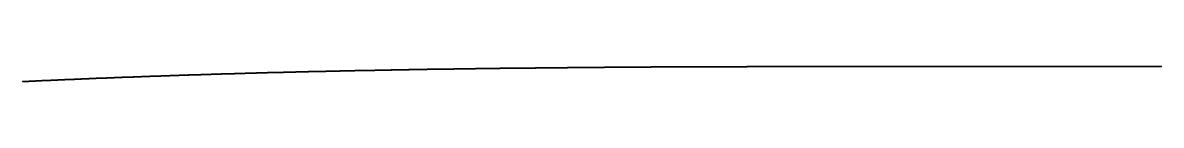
# Model space of a CAD drawing. Header units: metres. Extents: x 0 to 360, y 0 to 49.
# Drawn here: x 202.5 to 213.75, y 49.27 to 49.42 of the extents above; entities that cross this region are included whole.
import ezdxf

# ---------------------------------------------------------------- set-up
doc = ezdxf.new("R2010")
doc.units = ezdxf.units.M

msp = doc.modelspace()

# ---------------------------------------------------------------- linework, layer by layer
for p in [(205.647, 49.376), (205.653, 49.376), (205.659, 49.376), (205.665, 49.376), (205.671, 49.376), (205.676, 49.376), (205.682, 49.377), (205.688, 49.377), (205.694, 49.377), (205.7, 49.377), (205.706, 49.377), (205.711, 49.377), (205.717, 49.377), (205.723, 49.377), (205.729, 49.378), (205.735, 49.378), (205.74, 49.378), (205.746, 49.378), (205.752, 49.378), (205.758, 49.378), (205.764, 49.378), (205.77, 49.378), (205.775, 49.378), (205.781, 49.379), (205.787, 49.379), (205.793, 49.379), (205.799, 49.379), (205.804, 49.379), (205.81, 49.379), (205.816, 49.379), (205.822, 49.379), (205.828, 49.38), (205.834, 49.38), (205.839, 49.38), (205.845, 49.38), (205.851, 49.38), (205.857, 49.38), (205.863, 49.38), (205.868, 49.38), (205.874, 49.38), (205.88, 49.381), (205.886, 49.381), (205.892, 49.381), (205.898, 49.381), (205.903, 49.381), (205.909, 49.381), (205.915, 49.381), (205.921, 49.381), (205.927, 49.382), (205.932, 49.382), (205.938, 49.382), (205.944, 49.382), (205.95, 49.382), (205.956, 49.382), (205.962, 49.382), (205.967, 49.382), (205.973, 49.382), (205.979, 49.383), (205.985, 49.383), (205.991, 49.383), (205.996, 49.383), (206.002, 49.383), (206.008, 49.383), (206.014, 49.383), (206.02, 49.383), (206.026, 49.383), (206.031, 49.384), (206.037, 49.384), (206.043, 49.384), (206.049, 49.384), (206.055, 49.384), (206.06, 49.384), (206.066, 49.384), (206.072, 49.384), (206.078, 49.384), (206.084, 49.384), (206.09, 49.385), (206.095, 49.385), (206.101, 49.385), (206.107, 49.385), (206.113, 49.385), (206.119, 49.385), (206.124, 49.385), (206.13, 49.385), (206.136, 49.385), (206.142, 49.386), (206.148, 49.386), (206.154, 49.386), (206.159, 49.386), (206.165, 49.386), (206.171, 49.386), (206.177, 49.386), (206.183, 49.386), (206.188, 49.386), (206.194, 49.386), (206.2, 49.387), (206.206, 49.387), (206.212, 49.387), (206.218, 49.387), (206.223, 49.387), (206.229, 49.387), (206.235, 49.387), (206.241, 49.387), (206.247, 49.387), (206.253, 49.387), (206.258, 49.388), (206.264, 49.388), (206.27, 49.388), (206.276, 49.388), (206.282, 49.388), (206.287, 49.388), (206.293, 49.388), (206.299, 49.388), (206.305, 49.388), (206.311, 49.388), (206.317, 49.389), (206.322, 49.389), (206.328, 49.389), (206.334, 49.389), (206.34, 49.389), (206.346, 49.389), (206.351, 49.389), (206.357, 49.389), (206.363, 49.389), (206.369, 49.389), (206.375, 49.39), (206.381, 49.39), (206.386, 49.39), (206.392, 49.39), (206.398, 49.39), (206.404, 49.39), (206.41, 49.39), (206.415, 49.39), (206.421, 49.39), (206.427, 49.39), (206.433, 49.391), (206.439, 49.391), (206.445, 49.391), (206.45, 49.391), (206.456, 49.391), (206.462, 49.391), (206.468, 49.391), (206.474, 49.391), (206.479, 49.391), (206.485, 49.391), (206.491, 49.391), (206.497, 49.392), (206.503, 49.392), (206.509, 49.392), (206.514, 49.392), (206.52, 49.392), (206.526, 49.392), (206.532, 49.392), (206.538, 49.392), (206.543, 49.392), (206.549, 49.392), (206.555, 49.392), (206.561, 49.393), (206.567, 49.393), (206.573, 49.393), (206.578, 49.393), (206.584, 49.393), (206.59, 49.393), (206.596, 49.393), (206.602, 49.393), (206.607, 49.393), (206.613, 49.393), (206.619, 49.393), (206.625, 49.394), (206.631, 49.394), (206.637, 49.394), (206.642, 49.394), (206.648, 49.394), (206.654, 49.394), (206.66, 49.394), (206.666, 49.394), (206.671, 49.394), (206.677, 49.394), (206.683, 49.394), (206.689, 49.395), (206.695, 49.395), (206.701, 49.395), (206.706, 49.395), (206.712, 49.395), (206.718, 49.395), (206.724, 49.395), (206.73, 49.395), (206.735, 49.395), (206.741, 49.395), (206.747, 49.395), (206.753, 49.395), (206.759, 49.396), (206.765, 49.396), (206.77, 49.396), (206.776, 49.396), (206.782, 49.396), (206.788, 49.396), (206.794, 49.396), (206.799, 49.396), (206.805, 49.396), (206.811, 49.396), (206.817, 49.396), (206.823, 49.396), (206.829, 49.397), (206.834, 49.397), (206.84, 49.397), (206.846, 49.397), (206.852, 49.397), (206.858, 49.397), (206.863, 49.397), (206.869, 49.397), (206.875, 49.397), (206.881, 49.397), (206.887, 49.397), (206.893, 49.397), (206.898, 49.397), (206.904, 49.398), (206.91, 49.398), (206.916, 49.398), (206.922, 49.398), (206.927, 49.398), (206.933, 49.398), (206.939, 49.398), (206.945, 49.398), (206.951, 49.398), (206.957, 49.398), (206.962, 49.398), (206.968, 49.398), (206.974, 49.399), (206.98, 49.399), (206.986, 49.399), (206.991, 49.399), (206.997, 49.399), (207.003, 49.399), (207.009, 49.399), (207.015, 49.399), (207.021, 49.399), (207.026, 49.399), (207.032, 49.399), (207.038, 49.399), (207.044, 49.399), (207.05, 49.4), (207.055, 49.4), (207.061, 49.4), (207.067, 49.4), (207.073, 49.4), (207.079, 49.4), (207.085, 49.4), (207.09, 49.4), (207.096, 49.4), (207.102, 49.4), (207.108, 49.4), (207.114, 49.4), (207.119, 49.4), (207.125, 49.4), (207.131, 49.401), (207.137, 49.401), (207.143, 49.401), (207.149, 49.401), (207.154, 49.401), (207.16, 49.401), (207.166, 49.401), (207.172, 49.401), (207.178, 49.401), (207.183, 49.401), (207.189, 49.401), (207.195, 49.401), (207.201, 49.401), (207.207, 49.401), (207.213, 49.402), (207.218, 49.402), (207.224, 49.402), (207.23, 49.402), (207.236, 49.402), (207.242, 49.402), (207.247, 49.402), (207.253, 49.402), (207.259, 49.402), (207.265, 49.402), (207.271, 49.402), (207.277, 49.402), (207.282, 49.402), (207.288, 49.402), (207.294, 49.403), (207.3, 49.403), (207.306, 49.403), (207.311, 49.403), (207.317, 49.403), (207.323, 49.403), (207.329, 49.403), (207.335, 49.403), (207.341, 49.403), (207.346, 49.403), (207.352, 49.403), (207.358, 49.403), (207.364, 49.403), (207.37, 49.403), (207.375, 49.403), (207.381, 49.404), (207.387, 49.404), (207.393, 49.404), (207.399, 49.404), (207.405, 49.404), (207.41, 49.404), (207.416, 49.404), (207.422, 49.404), (207.428, 49.404), (207.434, 49.404), (207.439, 49.404), (207.445, 49.404), (207.451, 49.404), (207.457, 49.404), (207.463, 49.404), (207.469, 49.404), (207.474, 49.405), (207.48, 49.405), (207.486, 49.405), (207.492, 49.405), (207.498, 49.405), (207.503, 49.405), (207.509, 49.405), (207.515, 49.405), (207.521, 49.405), (207.527, 49.405), (207.533, 49.405), (207.538, 49.405), (207.544, 49.405), (207.55, 49.405), (207.556, 49.405), (207.562, 49.405), (207.567, 49.406), (207.573, 49.406), (207.579, 49.406), (207.585, 49.406), (207.591, 49.406), (207.597, 49.406), (207.602, 49.406), (207.608, 49.406), (207.614, 49.406), (207.62, 49.406), (207.626, 49.406), (207.631, 49.406), (207.637, 49.406), (207.643, 49.406), (207.649, 49.406), (207.655, 49.406), (207.661, 49.406), (207.666, 49.407), (207.672, 49.407), (207.678, 49.407), (207.684, 49.407), (207.69, 49.407), (207.695, 49.407), (207.701, 49.407), (207.707, 49.407), (207.713, 49.407), (207.719, 49.407), (207.725, 49.407), (207.73, 49.407), (207.736, 49.407), (207.742, 49.407), (207.748, 49.407), (207.754, 49.407), (207.759, 49.407), (207.765, 49.407), (207.771, 49.408), (207.777, 49.408), (207.783, 49.408), (207.789, 49.408), (207.794, 49.408), (207.8, 49.408), (207.806, 49.408), (207.812, 49.408), (207.818, 49.408), (207.823, 49.408), (207.829, 49.408), (207.835, 49.408), (207.841, 49.408), (207.847, 49.408), (207.853, 49.408), (207.858, 49.408), (207.864, 49.408), (207.87, 49.408), (207.876, 49.408), (207.882, 49.409), (207.887, 49.409), (207.893, 49.409), (207.899, 49.409), (207.905, 49.409), (207.911, 49.409), (207.917, 49.409), (207.922, 49.409), (207.928, 49.409), (207.934, 49.409), (207.94, 49.409), (207.946, 49.409), (207.951, 49.409), (207.957, 49.409), (207.963, 49.409), (207.969, 49.409), (207.975, 49.409), (207.981, 49.409), (207.986, 49.409), (207.992, 49.409), (207.998, 49.41), (208.004, 49.41), (208.01, 49.41), (208.015, 49.41), (208.021, 49.41), (208.027, 49.41), (208.033, 49.41), (208.039, 49.41), (208.044, 49.41), (208.05, 49.41), (208.056, 49.41), (208.062, 49.41), (208.068, 49.41), (208.074, 49.41), (208.079, 49.41), (208.085, 49.41), (208.091, 49.41), (208.097, 49.41), (208.103, 49.41), (208.108, 49.41), (208.114, 49.41), (208.12, 49.411), (208.126, 49.411), (208.132, 49.411), (208.138, 49.411), (208.143, 49.411), (208.149, 49.411), (208.155, 49.411), (208.161, 49.411), (208.167, 49.411), (208.172, 49.411), (208.178, 49.411), (208.184, 49.411), (208.19, 49.411), (208.196, 49.411), (208.202, 49.411), (208.207, 49.411), (208.213, 49.411), (208.219, 49.411), (208.225, 49.411), (208.231, 49.411), (208.236, 49.411), (208.242, 49.411), (208.248, 49.412), (208.254, 49.412), (208.26, 49.412), (208.266, 49.412), (208.271, 49.412), (208.277, 49.412), (208.283, 49.412), (208.289, 49.412), (208.295, 49.412), (208.3, 49.412), (208.306, 49.412), (208.312, 49.412), (208.318, 49.412), (208.324, 49.412), (208.33, 49.412), (208.335, 49.412), (208.341, 49.412), (208.347, 49.412), (208.353, 49.412), (208.359, 49.412), (208.364, 49.412), (208.37, 49.412), (208.376, 49.412), (208.382, 49.412), (208.388, 49.413), (208.394, 49.413), (208.399, 49.413), (208.405, 49.413), (208.411, 49.413), (208.417, 49.413), (208.423, 49.413), (208.428, 49.413), (208.434, 49.413), (208.44, 49.413), (208.446, 49.413), (208.452, 49.413), (208.458, 49.413), (208.463, 49.413), (208.469, 49.413), (208.475, 49.413), (208.481, 49.413), (208.487, 49.413), (208.492, 49.413), (208.498, 49.413), (208.504, 49.413), (208.51, 49.413), (208.516, 49.413), (208.522, 49.413), (208.527, 49.413), (208.533, 49.413), (208.539, 49.413), (208.545, 49.414), (208.551, 49.414), (208.556, 49.414), (208.562, 49.414), (208.568, 49.414), (208.574, 49.414), (208.58, 49.414), (208.586, 49.414), (208.591, 49.414), (208.597, 49.414), (208.603, 49.414), (208.609, 49.414), (208.615, 49.414), (208.62, 49.414), (208.626, 49.414), (208.632, 49.414), (208.638, 49.414), (208.644, 49.414), (208.65, 49.414), (208.655, 49.414), (208.661, 49.414), (208.667, 49.414), (208.673, 49.414), (208.679, 49.414), (208.684, 49.414), (208.69, 49.414), (208.696, 49.414), (208.702, 49.414), (208.708, 49.415), (208.714, 49.415), (208.719, 49.415), (208.725, 49.415), (208.731, 49.415), (208.737, 49.415), (208.743, 49.415), (208.748, 49.415), (208.754, 49.415), (208.76, 49.415), (208.766, 49.415), (208.772, 49.415), (208.778, 49.415), (208.783, 49.415), (208.789, 49.415), (208.795, 49.415), (208.801, 49.415), (208.807, 49.415), (208.812, 49.415), (208.818, 49.415), (208.824, 49.415), (208.83, 49.415), (208.836, 49.415), (208.841, 49.415), (208.847, 49.415), (208.853, 49.415), (208.859, 49.415), (208.865, 49.415), (208.871, 49.415), (208.876, 49.415), (208.882, 49.415), (208.888, 49.415), (208.894, 49.416), (208.9, 49.416), (208.905, 49.416), (208.911, 49.416), (208.917, 49.416), (208.923, 49.416), (208.929, 49.416), (208.935, 49.416), (208.94, 49.416), (208.946, 49.416), (208.952, 49.416), (208.958, 49.416), (208.964, 49.416), (208.969, 49.416), (208.975, 49.416), (208.981, 49.416), (208.987, 49.416), (208.993, 49.416), (208.999, 49.416), (209.004, 49.416), (209.01, 49.416), (209.016, 49.416), (209.022, 49.416), (209.028, 49.416), (209.033, 49.416), (209.039, 49.416), (209.045, 49.416), (209.051, 49.416), (209.057, 49.416), (209.063, 49.416), (209.068, 49.416), (209.074, 49.416), (209.08, 49.416), (209.086, 49.416), (209.092, 49.416), (209.097, 49.416), (209.103, 49.417), (209.109, 49.417), (209.115, 49.417), (209.121, 49.417), (209.127, 49.417), (209.132, 49.417), (209.138, 49.417), (209.144, 49.417), (209.15, 49.417), (209.156, 49.417), (209.161, 49.417), (209.167, 49.417), (209.173, 49.417), (209.179, 49.417), (209.185, 49.417), (209.191, 49.417), (209.196, 49.417), (209.202, 49.417), (209.208, 49.417), (209.214, 49.417), (209.22, 49.417), (209.225, 49.417), (209.231, 49.417), (209.237, 49.417), (209.243, 49.417), (209.249, 49.417), (209.255, 49.417), (209.26, 49.417), (209.266, 49.417), (209.272, 49.417), (209.278, 49.417), (209.284, 49.417), (209.289, 49.417), (209.295, 49.417), (209.301, 49.417), (209.307, 49.417), (209.313, 49.417), (209.319, 49.417), (209.324, 49.417), (209.33, 49.417), (209.336, 49.417), (209.342, 49.417), (209.348, 49.417), (209.353, 49.418), (209.359, 49.418), (209.365, 49.418), (209.371, 49.418), (209.377, 49.418), (209.383, 49.418), (209.388, 49.418), (209.394, 49.418), (209.4, 49.418), (209.406, 49.418), (209.412, 49.418), (209.417, 49.418), (209.423, 49.418), (209.429, 49.418), (209.435, 49.418), (209.441, 49.418), (209.446, 49.418), (209.452, 49.418), (209.458, 49.418), (209.464, 49.418), (209.47, 49.418), (209.476, 49.418), (209.481, 49.418), (209.487, 49.418), (209.493, 49.418), (209.499, 49.418), (209.505, 49.418), (209.51, 49.418), (209.516, 49.418), (209.522, 49.418), (209.528, 49.418), (209.534, 49.418), (209.54, 49.418), (209.545, 49.418), (209.551, 49.418), (209.557, 49.418), (209.563, 49.418), (209.569, 49.418), (209.574, 49.418), (209.58, 49.418), (209.586, 49.418), (209.592, 49.418), (209.598, 49.418), (209.604, 49.418), (209.609, 49.418), (209.615, 49.418), (209.621, 49.418), (209.627, 49.418), (209.633, 49.418), (209.638, 49.418), (209.644, 49.418), (209.65, 49.418), (209.656, 49.419), (209.662, 49.419), (209.668, 49.419), (209.673, 49.419), (209.679, 49.419), (209.685, 49.419), (209.691, 49.419), (209.697, 49.419), (209.702, 49.419), (209.708, 49.419), (209.714, 49.419), (209.72, 49.419), (209.726, 49.419), (209.732, 49.419), (209.737, 49.419), (209.743, 49.419), (209.749, 49.419), (209.755, 49.419), (209.761, 49.419), (209.766, 49.419), (209.772, 49.419), (209.778, 49.419), (209.784, 49.419), (209.79, 49.419), (209.796, 49.419), (209.801, 49.419), (209.807, 49.419), (209.813, 49.419), (209.819, 49.419), (209.825, 49.419), (209.83, 49.419), (209.836, 49.419), (209.842, 49.419), (209.848, 49.419), (209.854, 49.419), (209.86, 49.419), (209.865, 49.419), (209.871, 49.419), (209.877, 49.419), (209.883, 49.419), (209.889, 49.419), (209.894, 49.419), (209.9, 49.419), (209.906, 49.419), (209.912, 49.419), (209.918, 49.419), (209.924, 49.419), (209.929, 49.419), (209.935, 49.419), (209.941, 49.419), (209.947, 49.419), (209.953, 49.419), (209.958, 49.419), (209.964, 49.419), (209.97, 49.419), (209.976, 49.419), (209.982, 49.419), (209.987, 49.419), (209.993, 49.419), (209.999, 49.419), (210.005, 49.419), (210.011, 49.419), (210.017, 49.419), (210.022, 49.419), (210.028, 49.419), (210.034, 49.419), (210.04, 49.419), (210.046, 49.419), (210.051, 49.419), (210.057, 49.419), (210.063, 49.42), (210.069, 49.42), (210.075, 49.42), (210.081, 49.42), (210.086, 49.42), (210.092, 49.42), (210.098, 49.42), (210.104, 49.42), (210.11, 49.42), (210.115, 49.42), (210.121, 49.42), (210.127, 49.42), (210.133, 49.42), (210.139, 49.42), (210.145, 49.42), (210.15, 49.42), (210.156, 49.42), (210.162, 49.42), (210.168, 49.42), (210.174, 49.42), (210.179, 49.42), (210.185, 49.42), (210.191, 49.42), (210.197, 49.42), (210.203, 49.42), (210.209, 49.42), (210.214, 49.42), (210.22, 49.42), (210.226, 49.42), (210.232, 49.42), (210.238, 49.42), (210.243, 49.42), (210.249, 49.42), (210.255, 49.42), (210.261, 49.42), (210.267, 49.42), (210.273, 49.42), (210.278, 49.42), (210.284, 49.42), (210.29, 49.42), (210.296, 49.42), (210.302, 49.42), (210.307, 49.42), (210.313, 49.42), (210.319, 49.42), (210.325, 49.42), (210.331, 49.42), (210.337, 49.42), (210.342, 49.42), (210.348, 49.42), (210.354, 49.42), (210.36, 49.42), (210.366, 49.42), (210.371, 49.42), (210.377, 49.42), (210.383, 49.42), (210.389, 49.42), (210.395, 49.42), (210.401, 49.42), (210.406, 49.42), (210.412, 49.42), (210.418, 49.42), (210.424, 49.42), (210.43, 49.42), (210.435, 49.42), (210.441, 49.42), (210.447, 49.42), (210.453, 49.42), (210.459, 49.42), (210.464, 49.42), (210.47, 49.42), (210.476, 49.42), (210.482, 49.42), (210.488, 49.42), (210.494, 49.42), (210.499, 49.42), (210.505, 49.42), (210.511, 49.42), (210.517, 49.42), (210.523, 49.42), (210.528, 49.42), (210.534, 49.42), (210.54, 49.42), (210.546, 49.42), (210.552, 49.42), (210.558, 49.42), (210.563, 49.42), (210.569, 49.42), (210.575, 49.42), (210.581, 49.42), (210.587, 49.42), (210.592, 49.42), (210.598, 49.42), (210.604, 49.42), (210.61, 49.42), (210.616, 49.42), (210.622, 49.42), (210.627, 49.42), (210.633, 49.42), (210.639, 49.42), (210.645, 49.42), (210.651, 49.42), (210.656, 49.42), (210.662, 49.42), (210.668, 49.42), (210.674, 49.42), (210.68, 49.42), (210.686, 49.42), (210.691, 49.42), (210.697, 49.42), (210.703, 49.42), (210.709, 49.42), (210.715, 49.42), (210.72, 49.42), (210.726, 49.42), (210.732, 49.42), (210.738, 49.42), (210.744, 49.42), (210.75, 49.42), (210.755, 49.42), (210.761, 49.42), (210.767, 49.42), (210.773, 49.42), (210.779, 49.42), (210.784, 49.42), (210.79, 49.42), (210.796, 49.42), (210.802, 49.42), (210.808, 49.42), (210.814, 49.42), (210.819, 49.42), (210.825, 49.421), (210.831, 49.421), (210.837, 49.421), (210.843, 49.421), (210.848, 49.421), (210.854, 49.421), (210.86, 49.421), (210.866, 49.421), (210.872, 49.421), (210.878, 49.421), (210.883, 49.421), (210.889, 49.421), (210.895, 49.421), (210.901, 49.421), (210.907, 49.421), (210.912, 49.421), (210.918, 49.421), (210.924, 49.421), (210.93, 49.421), (210.936, 49.421), (210.941, 49.421), (210.947, 49.421), (210.953, 49.421), (210.959, 49.421), (210.965, 49.421), (210.971, 49.421), (210.976, 49.421), (210.982, 49.421), (210.988, 49.421), (210.994, 49.421), (211, 49.421), (211.005, 49.421), (211.011, 49.421), (211.017, 49.421), (211.023, 49.421), (211.029, 49.421), (211.035, 49.421), (211.04, 49.421), (211.046, 49.421), (211.052, 49.421), (211.058, 49.421), (211.064, 49.421), (211.069, 49.421), (211.075, 49.421), (211.081, 49.421), (211.087, 49.421), (211.093, 49.421), (211.099, 49.421), (211.104, 49.421), (211.11, 49.421), (211.116, 49.421), (211.122, 49.421), (211.128, 49.421), (211.133, 49.421), (211.139, 49.421), (211.145, 49.421), (211.151, 49.421), (211.157, 49.421), (211.163, 49.421), (211.168, 49.421), (211.174, 49.421), (211.18, 49.421), (211.186, 49.421), (211.192, 49.421), (211.197, 49.421), (211.203, 49.421), (211.209, 49.421), (211.215, 49.421), (211.221, 49.421), (211.227, 49.421), (211.232, 49.421), (211.238, 49.421), (211.244, 49.421), (211.25, 49.421), (211.256, 49.421), (211.261, 49.421), (211.267, 49.421), (211.273, 49.421), (211.279, 49.421), (211.285, 49.421), (211.291, 49.421), (211.296, 49.421), (211.302, 49.421), (211.308, 49.421), (211.314, 49.421), (211.32, 49.421), (211.325, 49.421), (211.331, 49.421), (211.337, 49.421), (211.343, 49.421), (211.349, 49.421), (211.355, 49.421), (211.36, 49.421), (211.366, 49.421), (211.372, 49.421), (211.378, 49.421), (211.384, 49.421), (211.389, 49.421), (211.395, 49.421), (211.401, 49.421), (211.407, 49.421), (211.413, 49.421), (211.418, 49.421), (211.424, 49.421), (211.43, 49.421), (211.436, 49.421), (211.442, 49.421), (211.448, 49.421), (211.453, 49.421), (211.459, 49.421), (211.465, 49.421), (211.471, 49.421), (211.477, 49.421), (211.482, 49.421), (211.488, 49.421), (211.494, 49.421), (211.5, 49.421), (211.506, 49.421), (211.512, 49.421), (211.517, 49.421), (211.523, 49.421), (211.529, 49.421), (211.535, 49.421), (211.541, 49.421), (211.546, 49.421), (211.552, 49.421), (211.558, 49.421), (211.564, 49.421), (211.57, 49.421), (211.576, 49.421), (211.581, 49.421), (211.587, 49.421), (211.593, 49.421), (211.599, 49.421), (211.605, 49.421), (211.61, 49.421), (211.616, 49.421), (211.622, 49.421), (211.628, 49.421), (211.634, 49.421), (211.64, 49.421), (211.645, 49.421), (211.651, 49.421), (211.657, 49.421), (211.663, 49.421), (211.669, 49.421), (211.674, 49.421), (211.68, 49.421), (211.686, 49.421), (211.692, 49.421), (211.698, 49.421), (211.704, 49.421), (211.709, 49.421), (211.715, 49.421), (211.721, 49.421), (211.727, 49.421), (211.733, 49.421), (211.738, 49.421), (211.744, 49.421), (211.75, 49.421), (211.756, 49.421), (211.762, 49.421), (211.768, 49.421), (211.773, 49.421), (211.779, 49.421), (211.785, 49.421), (211.791, 49.421), (211.797, 49.421), (211.802, 49.421), (211.808, 49.421), (211.814, 49.421), (211.82, 49.421), (211.826, 49.421), (211.832, 49.421), (211.837, 49.421), (211.843, 49.421), (211.849, 49.421), (211.855, 49.421), (211.861, 49.421), (211.866, 49.421), (211.872, 49.421), (211.878, 49.421), (211.884, 49.421), (211.89, 49.421), (211.895, 49.421), (211.901, 49.421), (211.907, 49.421), (211.913, 49.421), (211.919, 49.421), (211.925, 49.421), (211.93, 49.421), (211.936, 49.421), (211.942, 49.421), (211.948, 49.421), (211.954, 49.421), (211.959, 49.421), (211.965, 49.421), (211.971, 49.421), (211.977, 49.421), (211.983, 49.421), (211.989, 49.421), (211.994, 49.421), (212, 49.421), (212.006, 49.421), (212.012, 49.421), (212.018, 49.421), (212.023, 49.421), (212.029, 49.421), (212.035, 49.421), (212.041, 49.421), (212.047, 49.421), (212.047, 49.421), (212.053, 49.421), (212.058, 49.421), (212.064, 49.421), (212.07, 49.421), (212.076, 49.421), (212.082, 49.421), (212.087, 49.421), (212.093, 49.421), (212.099, 49.421), (212.105, 49.421), (212.111, 49.421), (212.117, 49.421), (212.122, 49.421), (212.128, 49.421), (212.134, 49.421), (212.14, 49.421), (212.146, 49.421), (212.151, 49.421), (212.157, 49.421), (212.163, 49.421), (212.169, 49.421), (212.175, 49.421), (212.181, 49.421), (212.186, 49.421), (212.192, 49.421), (212.198, 49.421), (212.204, 49.421), (212.21, 49.421), (212.215, 49.421), (212.221, 49.421), (212.227, 49.421), (212.233, 49.421), (212.239, 49.421), (212.245, 49.421), (212.25, 49.421), (212.256, 49.421), (212.262, 49.421), (212.268, 49.421), (212.274, 49.421), (212.279, 49.421), (212.285, 49.421), (212.291, 49.421), (212.297, 49.421), (212.303, 49.421), (212.308, 49.421), (212.314, 49.421), (212.32, 49.421), (212.326, 49.421), (212.332, 49.421), (212.338, 49.421), (212.343, 49.421), (212.349, 49.421), (212.355, 49.421), (212.361, 49.421), (212.367, 49.421), (212.372, 49.421), (212.378, 49.421), (212.384, 49.421), (212.39, 49.421), (212.396, 49.421), (212.402, 49.421), (212.407, 49.421), (212.413, 49.421), (212.419, 49.421), (212.425, 49.421), (212.431, 49.421), (212.436, 49.421), (212.442, 49.421), (212.448, 49.421), (212.454, 49.421), (212.46, 49.421), (212.466, 49.421), (212.471, 49.421), (212.477, 49.421), (212.483, 49.421), (212.489, 49.421), (212.495, 49.421), (212.5, 49.421), (212.506, 49.421), (212.512, 49.421), (212.518, 49.421), (212.524, 49.421), (212.53, 49.421), (212.535, 49.421), (212.541, 49.421), (212.547, 49.421), (212.553, 49.421), (212.559, 49.421), (212.564, 49.421), (212.57, 49.421), (212.576, 49.421), (212.582, 49.421), (212.588, 49.421), (212.594, 49.421), (212.599, 49.421), (212.605, 49.421), (212.611, 49.421), (212.617, 49.421), (212.623, 49.421), (212.628, 49.421), (212.634, 49.421), (212.64, 49.421), (212.646, 49.421), (212.652, 49.421), (212.658, 49.421), (212.663, 49.421), (212.669, 49.421), (212.675, 49.421), (212.681, 49.421), (212.687, 49.421), (212.692, 49.421), (212.698, 49.421), (212.704, 49.421), (212.71, 49.421), (212.716, 49.421), (212.722, 49.421), (212.727, 49.421), (212.733, 49.421), (212.739, 49.421), (212.745, 49.421), (212.751, 49.421), (212.756, 49.421), (212.762, 49.421), (212.768, 49.421), (212.774, 49.421), (212.78, 49.421), (212.786, 49.421), (212.791, 49.421), (212.797, 49.421), (212.803, 49.421), (212.809, 49.421), (212.815, 49.421), (212.82, 49.421), (212.826, 49.421), (212.832, 49.421), (212.838, 49.421), (212.844, 49.421), (212.849, 49.421), (212.855, 49.421), (212.861, 49.421), (212.867, 49.421), (212.873, 49.421), (212.879, 49.421), (212.884, 49.421), (212.89, 49.421), (212.896, 49.421), (212.902, 49.421), (212.908, 49.421), (212.913, 49.421), (212.919, 49.421), (212.925, 49.421), (212.931, 49.421), (212.937, 49.421), (212.943, 49.421), (212.948, 49.421), (212.954, 49.421), (212.96, 49.421), (212.966, 49.421), (212.972, 49.421), (212.977, 49.421), (212.983, 49.421), (212.989, 49.421), (212.995, 49.421), (213.001, 49.421), (213.007, 49.421), (213.012, 49.421), (213.018, 49.421), (213.024, 49.421), (213.03, 49.421), (213.036, 49.421), (213.041, 49.421), (213.047, 49.421), (213.053, 49.421), (213.059, 49.421), (213.065, 49.421), (213.071, 49.421), (213.076, 49.421), (213.082, 49.421), (213.088, 49.421), (213.094, 49.421), (213.1, 49.421), (213.105, 49.421), (213.111, 49.421), (213.117, 49.421), (213.123, 49.421), (213.129, 49.421), (213.135, 49.421), (213.14, 49.421), (213.146, 49.421), (213.152, 49.421), (213.158, 49.421), (213.164, 49.421), (213.169, 49.421), (213.175, 49.421), (213.181, 49.421), (213.187, 49.421), (213.193, 49.421), (213.199, 49.421), (213.204, 49.421), (213.21, 49.421), (213.216, 49.421), (213.222, 49.421), (213.228, 49.421), (213.233, 49.421), (213.239, 49.421), (213.245, 49.421), (213.251, 49.421), (213.257, 49.421), (213.263, 49.421), (213.268, 49.421), (213.274, 49.42), (213.28, 49.42), (213.286, 49.42), (213.292, 49.42), (213.297, 49.42), (213.303, 49.42), (213.309, 49.42), (213.315, 49.42), (213.321, 49.42), (213.326, 49.42), (213.332, 49.42), (213.338, 49.42), (213.344, 49.42), (213.35, 49.42), (213.356, 49.42), (213.361, 49.42), (213.367, 49.42), (213.373, 49.42), (213.379, 49.42), (213.385, 49.42), (213.39, 49.42), (213.396, 49.42), (213.402, 49.42), (213.408, 49.42), (213.414, 49.42), (213.42, 49.42), (213.425, 49.42), (213.431, 49.42), (213.437, 49.42), (213.443, 49.42), (213.449, 49.42), (213.454, 49.42), (213.46, 49.42), (213.466, 49.42), (213.472, 49.42), (213.478, 49.42), (213.484, 49.42), (213.489, 49.42), (213.495, 49.42), (213.501, 49.42), (213.507, 49.42), (213.513, 49.42), (213.518, 49.42), (213.524, 49.42), (213.53, 49.42), (213.536, 49.42), (213.542, 49.42), (213.548, 49.42), (213.553, 49.42), (213.559, 49.42), (213.565, 49.42), (213.571, 49.42), (213.577, 49.42), (213.582, 49.42), (213.588, 49.42), (213.594, 49.42), (213.6, 49.42), (213.606, 49.42), (213.612, 49.42), (213.617, 49.42), (213.623, 49.42), (213.629, 49.42), (213.635, 49.42), (213.641, 49.42), (213.646, 49.42), (213.652, 49.42), (213.658, 49.42), (213.664, 49.42), (213.67, 49.42), (213.676, 49.42), (213.681, 49.42), (213.687, 49.42), (213.693, 49.42), (213.699, 49.42), (213.705, 49.42), (213.71, 49.42), (213.716, 49.42), (213.722, 49.42), (213.728, 49.42), (213.734, 49.42), (213.74, 49.42), (213.745, 49.42), (202.498, 49.271), (202.504, 49.271), (202.51, 49.271), (202.515, 49.272), (202.521, 49.272), (202.527, 49.272), (202.533, 49.272), (202.539, 49.273), (202.545, 49.273), (202.55, 49.273), (202.556, 49.273), (202.562, 49.274), (202.568, 49.274), (202.574, 49.274), (202.58, 49.275), (202.585, 49.275), (202.591, 49.275), (202.597, 49.275), (202.603, 49.276), (202.609, 49.276), (202.614, 49.276), (202.62, 49.276), (202.626, 49.277), (202.632, 49.277), (202.638, 49.277), (202.644, 49.277), (202.649, 49.278), (202.655, 49.278), (202.661, 49.278), (202.667, 49.279), (202.673, 49.279), (202.679, 49.279), (202.684, 49.279), (202.69, 49.28), (202.696, 49.28), (202.702, 49.28), (202.708, 49.28), (202.713, 49.281), (202.719, 49.281), (202.725, 49.281), (202.731, 49.281), (202.737, 49.282), (202.743, 49.282), (202.748, 49.282), (202.754, 49.282), (202.76, 49.283), (202.766, 49.283), (202.772, 49.283), (202.778, 49.284), (202.783, 49.284), (202.789, 49.284), (202.795, 49.284), (202.801, 49.285), (202.807, 49.285), (202.812, 49.285), (202.818, 49.285), (202.824, 49.286), (202.83, 49.286), (202.836, 49.286), (202.842, 49.286), (202.847, 49.287), (202.853, 49.287), (202.859, 49.287), (202.865, 49.287), (202.871, 49.288), (202.877, 49.288), (202.882, 49.288), (202.888, 49.288), (202.894, 49.289), (202.9, 49.289), (202.906, 49.289), (202.911, 49.289), (202.917, 49.29), (202.923, 49.29), (202.929, 49.29), (202.935, 49.29), (202.941, 49.291), (202.946, 49.291), (202.952, 49.291), (202.958, 49.291), (202.964, 49.292), (202.97, 49.292), (202.975, 49.292), (202.981, 49.292), (202.987, 49.293), (202.993, 49.293), (202.999, 49.293), (203.005, 49.293), (203.01, 49.294), (203.016, 49.294), (203.022, 49.294), (203.028, 49.294), (203.034, 49.295), (203.04, 49.295), (203.045, 49.295), (203.051, 49.295), (203.057, 49.296), (203.063, 49.296), (203.069, 49.296), (203.074, 49.296), (203.08, 49.297), (203.086, 49.297), (203.092, 49.297), (203.098, 49.297), (203.104, 49.298), (203.109, 49.298), (203.115, 49.298), (203.121, 49.298), (203.127, 49.298), (203.133, 49.299), (203.139, 49.299), (203.144, 49.299), (203.15, 49.299), (203.156, 49.3), (203.162, 49.3), (203.168, 49.3), (203.173, 49.3), (203.179, 49.301), (203.185, 49.301), (203.191, 49.301), (203.197, 49.301), (203.203, 49.302), (203.208, 49.302), (203.214, 49.302), (203.22, 49.302), (203.226, 49.303), (203.232, 49.303), (203.238, 49.303), (203.243, 49.303), (203.249, 49.303), (203.255, 49.304), (203.261, 49.304), (203.267, 49.304), (203.272, 49.304), (203.278, 49.305), (203.284, 49.305), (203.29, 49.305), (203.296, 49.305), (203.302, 49.306), (203.307, 49.306), (203.313, 49.306), (203.319, 49.306), (203.325, 49.306), (203.331, 49.307), (203.337, 49.307), (203.342, 49.307), (203.348, 49.307), (203.354, 49.308), (203.36, 49.308), (203.366, 49.308), (203.371, 49.308), (203.377, 49.309), (203.383, 49.309), (203.389, 49.309), (203.395, 49.309), (203.401, 49.309), (203.406, 49.31), (203.412, 49.31), (203.418, 49.31), (203.424, 49.31), (203.43, 49.311), (203.435, 49.311), (203.441, 49.311), (203.447, 49.311), (203.453, 49.311), (203.459, 49.312), (203.465, 49.312), (203.47, 49.312), (203.476, 49.312), (203.482, 49.313), (203.488, 49.313), (203.494, 49.313), (203.5, 49.313), (203.505, 49.313), (203.511, 49.314), (203.517, 49.314), (203.523, 49.314), (203.529, 49.314), (203.534, 49.315), (203.54, 49.315), (203.546, 49.315), (203.552, 49.315), (203.558, 49.315), (203.564, 49.316), (203.569, 49.316), (203.575, 49.316), (203.581, 49.316), (203.587, 49.316), (203.593, 49.317), (203.599, 49.317), (203.604, 49.317), (203.61, 49.317), (203.616, 49.318), (203.622, 49.318), (203.628, 49.318), (203.633, 49.318), (203.639, 49.318), (203.645, 49.319), (203.651, 49.319), (203.657, 49.319), (203.663, 49.319), (203.668, 49.319), (203.674, 49.32), (203.68, 49.32), (203.686, 49.32), (203.692, 49.32), (203.697, 49.321), (203.703, 49.321), (203.709, 49.321), (203.715, 49.321), (203.721, 49.321), (203.727, 49.322), (203.732, 49.322), (203.738, 49.322), (203.744, 49.322), (203.75, 49.322), (203.756, 49.323), (203.762, 49.323), (203.767, 49.323), (203.773, 49.323), (203.779, 49.323), (203.785, 49.324), (203.791, 49.324), (203.796, 49.324), (203.802, 49.324), (203.808, 49.324), (203.814, 49.325), (203.82, 49.325), (203.826, 49.325), (203.831, 49.325), (203.837, 49.325), (203.843, 49.326), (203.849, 49.326), (203.855, 49.326), (203.86, 49.326), (203.866, 49.327), (203.872, 49.327), (203.878, 49.327), (203.884, 49.327), (203.89, 49.327), (203.895, 49.328), (203.901, 49.328), (203.907, 49.328), (203.913, 49.328), (203.919, 49.328), (203.925, 49.329), (203.93, 49.329), (203.936, 49.329), (203.942, 49.329), (203.948, 49.329), (203.954, 49.33), (203.959, 49.33), (203.965, 49.33), (203.971, 49.33), (203.977, 49.33), (203.983, 49.33), (203.989, 49.331), (203.994, 49.331), (204, 49.331), (204.006, 49.331), (204.012, 49.331), (204.018, 49.332), (204.023, 49.332), (204.029, 49.332), (204.035, 49.332), (204.041, 49.332), (204.047, 49.333), (204.053, 49.333), (204.058, 49.333), (204.064, 49.333), (204.07, 49.333), (204.076, 49.334), (204.082, 49.334), (204.088, 49.334), (204.093, 49.334), (204.099, 49.334), (204.105, 49.335), (204.111, 49.335), (204.117, 49.335), (204.122, 49.335), (204.128, 49.335), (204.134, 49.335), (204.14, 49.336), (204.146, 49.336), (204.152, 49.336), (204.157, 49.336), (204.163, 49.336), (204.169, 49.337), (204.175, 49.337), (204.181, 49.337), (204.186, 49.337), (204.192, 49.337), (204.198, 49.338), (204.204, 49.338), (204.21, 49.338), (204.216, 49.338), (204.221, 49.338), (204.227, 49.338), (204.233, 49.339), (204.239, 49.339), (204.245, 49.339), (204.25, 49.339), (204.256, 49.339), (204.262, 49.34), (204.268, 49.34), (204.274, 49.34), (204.28, 49.34), (204.285, 49.34), (204.291, 49.341), (204.297, 49.341), (204.303, 49.341), (204.309, 49.341), (204.315, 49.341), (204.32, 49.341), (204.326, 49.342), (204.332, 49.342), (204.338, 49.342), (204.344, 49.342), (204.349, 49.342), (204.355, 49.342), (204.361, 49.343), (204.367, 49.343), (204.373, 49.343), (204.379, 49.343), (204.384, 49.343), (204.39, 49.344), (204.396, 49.344), (204.402, 49.344), (204.408, 49.344), (204.413, 49.344), (204.419, 49.344), (204.425, 49.345), (204.431, 49.345), (204.437, 49.345), (204.443, 49.345), (204.448, 49.345), (204.454, 49.345), (204.46, 49.346), (204.466, 49.346), (204.472, 49.346), (204.478, 49.346), (204.483, 49.346), (204.489, 49.347), (204.495, 49.347), (204.501, 49.347), (204.507, 49.347), (204.512, 49.347), (204.518, 49.347), (204.524, 49.348), (204.53, 49.348), (204.536, 49.348), (204.542, 49.348), (204.547, 49.348), (204.553, 49.348), (204.559, 49.349), (204.565, 49.349), (204.571, 49.349), (204.576, 49.349), (204.582, 49.349), (204.588, 49.349), (204.594, 49.35), (204.6, 49.35), (204.606, 49.35), (204.611, 49.35), (204.617, 49.35), (204.623, 49.35), (204.629, 49.351), (204.635, 49.351), (204.64, 49.351), (204.646, 49.351), (204.652, 49.351), (204.658, 49.351), (204.664, 49.352), (204.67, 49.352), (204.675, 49.352), (204.681, 49.352), (204.687, 49.352), (204.693, 49.352), (204.699, 49.353), (204.705, 49.353), (204.71, 49.353), (204.716, 49.353), (204.722, 49.353), (204.728, 49.353), (204.734, 49.354), (204.739, 49.354), (204.745, 49.354), (204.751, 49.354), (204.757, 49.354), (204.763, 49.354), (204.769, 49.354), (204.774, 49.355), (204.78, 49.355), (204.786, 49.355), (204.792, 49.355), (204.798, 49.355), (204.803, 49.355), (204.809, 49.356), (204.815, 49.356), (204.821, 49.356), (204.827, 49.356), (204.833, 49.356), (204.838, 49.356), (204.844, 49.357), (204.85, 49.357), (204.856, 49.357), (204.862, 49.357), (204.867, 49.357), (204.873, 49.357), (204.879, 49.357), (204.885, 49.358), (204.891, 49.358), (204.897, 49.358), (204.902, 49.358), (204.908, 49.358), (204.914, 49.358), (204.92, 49.359), (204.926, 49.359), (204.932, 49.359), (204.937, 49.359), (204.943, 49.359), (204.949, 49.359), (204.955, 49.359), (204.961, 49.36), (204.966, 49.36), (204.972, 49.36), (204.978, 49.36), (204.984, 49.36), (204.99, 49.36), (204.996, 49.361), (205.001, 49.361), (205.007, 49.361), (205.013, 49.361), (205.019, 49.361), (205.025, 49.361), (205.03, 49.361), (205.036, 49.362), (205.042, 49.362), (205.048, 49.362), (205.054, 49.362), (205.06, 49.362), (205.065, 49.362), (205.071, 49.362), (205.077, 49.363), (205.083, 49.363), (205.089, 49.363), (205.094, 49.363), (205.1, 49.363), (205.106, 49.363), (205.112, 49.363), (205.118, 49.364), (205.124, 49.364), (205.129, 49.364), (205.135, 49.364), (205.141, 49.364), (205.147, 49.364), (205.153, 49.365), (205.158, 49.365), (205.164, 49.365), (205.17, 49.365), (205.176, 49.365), (205.182, 49.365), (205.188, 49.365), (205.193, 49.365), (205.199, 49.366), (205.205, 49.366), (205.211, 49.366), (205.217, 49.366), (205.223, 49.366), (205.228, 49.366), (205.234, 49.366), (205.24, 49.367), (205.246, 49.367), (205.252, 49.367), (205.257, 49.367), (205.263, 49.367), (205.269, 49.367), (205.275, 49.367), (205.281, 49.368), (205.287, 49.368), (205.292, 49.368), (205.298, 49.368), (205.304, 49.368), (205.31, 49.368), (205.316, 49.368), (205.321, 49.369), (205.327, 49.369), (205.333, 49.369), (205.339, 49.369), (205.345, 49.369), (205.351, 49.369), (205.356, 49.369), (205.362, 49.37), (205.368, 49.37), (205.374, 49.37), (205.38, 49.37), (205.385, 49.37), (205.391, 49.37), (205.397, 49.37), (205.403, 49.37), (205.409, 49.371), (205.415, 49.371), (205.42, 49.371), (205.426, 49.371), (205.432, 49.371), (205.438, 49.371), (205.444, 49.371), (205.449, 49.372), (205.455, 49.372), (205.461, 49.372), (205.467, 49.372), (205.473, 49.372), (205.479, 49.372), (205.484, 49.372), (205.49, 49.372), (205.496, 49.373), (205.502, 49.373), (205.508, 49.373), (205.513, 49.373), (205.519, 49.373), (205.525, 49.373), (205.531, 49.373), (205.537, 49.373), (205.543, 49.374), (205.548, 49.374), (205.554, 49.374), (205.56, 49.374), (205.566, 49.374), (205.572, 49.374), (205.577, 49.374), (205.583, 49.374), (205.589, 49.375), (205.595, 49.375), (205.601, 49.375), (205.607, 49.375), (205.612, 49.375), (205.618, 49.375), (205.624, 49.375), (205.63, 49.375), (205.636, 49.376), (205.641, 49.376)]:
    msp.add_point(p)

doc.saveas('drawing.dxf')
